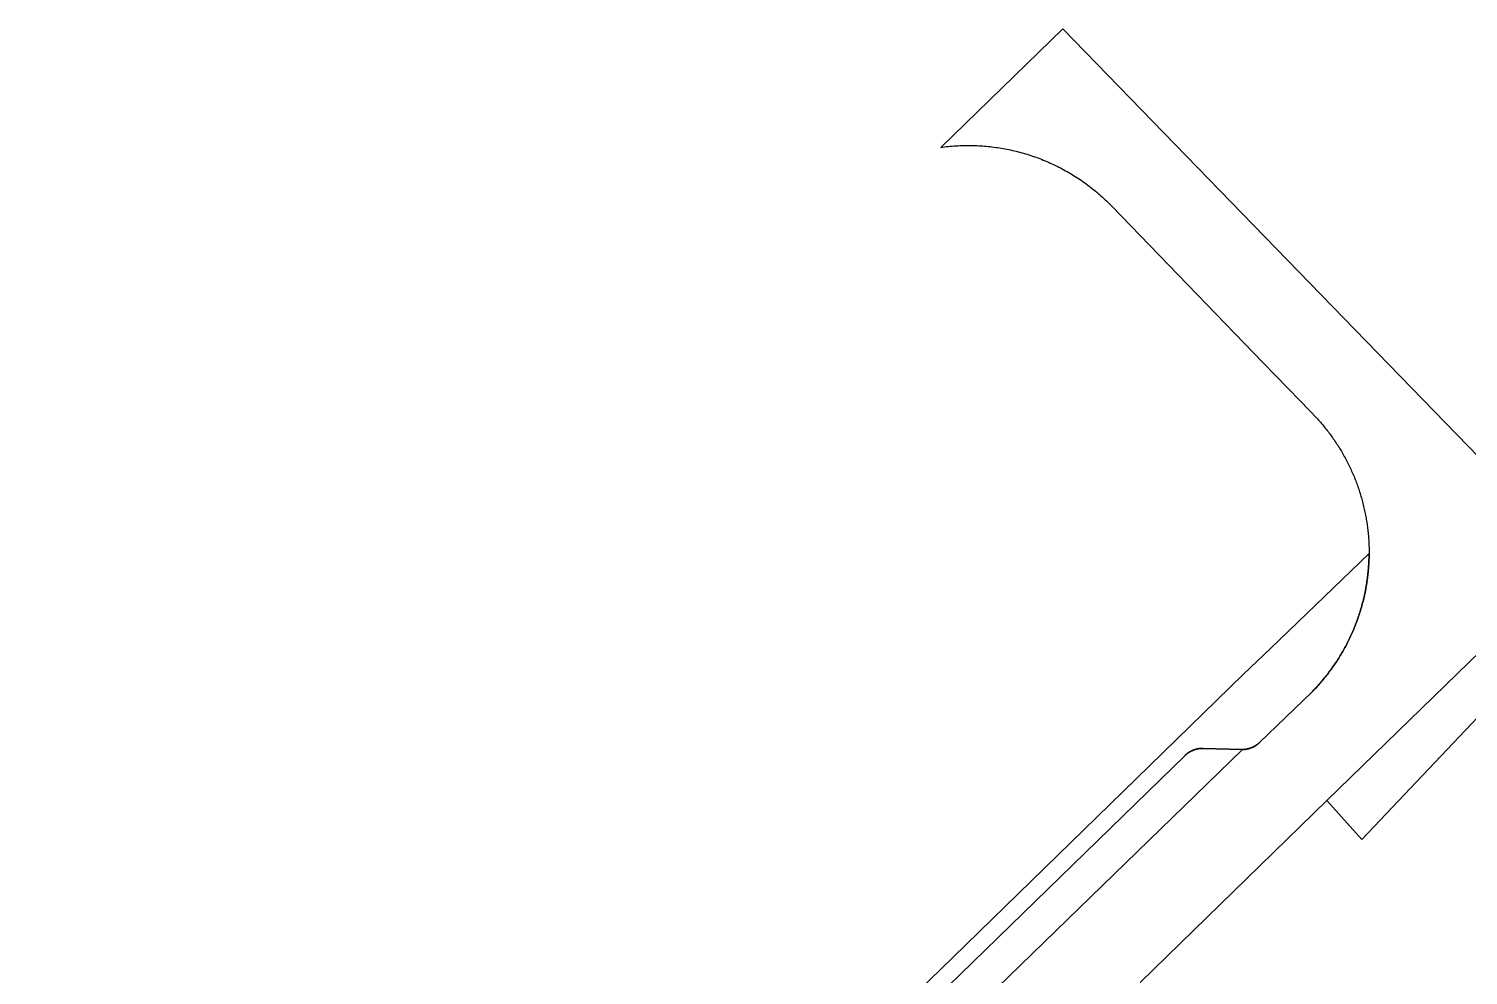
# Model space of a CAD drawing. Header units: metres. Extents: x -127 to 442, y -186 to 462.
# Drawn here: x 13.2 to 70.6, y 286.4 to 324.1 of the extents above; entities that cross this region are included whole.
import ezdxf

# ---------------------------------------------------------------- set-up
doc = ezdxf.new("R2010")
doc.units = ezdxf.units.M

msp = doc.modelspace()

# ---------------------------------------------------------------- linework, layer by layer
at = {"layer": 'road_0', "color": 8}
for points in [[(72.853, 305.155), (63.399, 314.885), (54.452, 324.092), (49.59, 319.368), (49.59, 319.368), (49.665, 319.378), (49.74, 319.387), (49.815, 319.396), (49.89, 319.404), (49.966, 319.411), (50.041, 319.417), (50.116, 319.423), (50.192, 319.428), (50.267, 319.432), (50.343, 319.436), (50.418, 319.439), (50.494, 319.441), (50.569, 319.443), (50.645, 319.443), (50.721, 319.443), (50.796, 319.443), (50.872, 319.441), (50.947, 319.439), (51.023, 319.436), (51.098, 319.433), (51.174, 319.428), (51.249, 319.423), (51.325, 319.417), (51.4, 319.411), (51.475, 319.404), (51.55, 319.396), (51.626, 319.387), (51.701, 319.378), (51.776, 319.368), (51.85, 319.357), (51.925, 319.346), (52, 319.334), (52.074, 319.321), (52.149, 319.307), (52.223, 319.293), (52.297, 319.278), (52.371, 319.263), (52.445, 319.246), (52.518, 319.229), (52.592, 319.211), (52.665, 319.193), (52.738, 319.174), (52.811, 319.154), (52.884, 319.134), (52.957, 319.112), (53.029, 319.09), (53.101, 319.068), (53.173, 319.045), (53.245, 319.021), (53.316, 318.996), (53.387, 318.971), (53.458, 318.945), (53.529, 318.918), (53.6, 318.891), (53.67, 318.863), (53.74, 318.834), (53.81, 318.805), (53.879, 318.775), (53.948, 318.744), (54.017, 318.713), (54.085, 318.681), (54.154, 318.648), (54.222, 318.615), (54.289, 318.581), (54.356, 318.547), (54.423, 318.511), (54.49, 318.476), (54.556, 318.439), (54.622, 318.402), (54.688, 318.365), (54.753, 318.326), (54.818, 318.287), (54.882, 318.248), (54.946, 318.208), (55.01, 318.167), (55.073, 318.126), (55.136, 318.084), (55.199, 318.041), (55.261, 317.998), (55.322, 317.954), (55.384, 317.91), (55.444, 317.865), (55.505, 317.82), (55.565, 317.774), (55.624, 317.727), (55.683, 317.68), (55.742, 317.632), (55.8, 317.584), (55.858, 317.535), (55.915, 317.486), (55.972, 317.436), (56.028, 317.386), (56.084, 317.335), (56.14, 317.283), (56.195, 317.231), (56.249, 317.179), (56.303, 317.126), (56.356, 317.072), (56.409, 317.018), (56.409, 317.018), (62.442, 310.781), (63.912, 309.262), (64.604, 308.546), (64.604, 308.546), (64.644, 308.502), (64.683, 308.457), (64.722, 308.413), (64.761, 308.368), (64.799, 308.322), (64.837, 308.277), (64.875, 308.231), (64.913, 308.185), (64.95, 308.138), (64.986, 308.092), (65.023, 308.045), (65.059, 307.997), (65.094, 307.95), (65.129, 307.902), (65.164, 307.854), (65.199, 307.806), (65.233, 307.757), (65.267, 307.708), (65.3, 307.659), (65.333, 307.61), (65.366, 307.561), (65.398, 307.511), (65.43, 307.461), (65.462, 307.41), (65.493, 307.36), (65.524, 307.309), (65.555, 307.258), (65.585, 307.207), (65.614, 307.155), (65.644, 307.104), (65.672, 307.052), (65.701, 307), (65.729, 306.947), (65.757, 306.895), (65.784, 306.842), (65.811, 306.789), (65.838, 306.736), (65.864, 306.683), (65.889, 306.629), (65.915, 306.576), (65.94, 306.522), (65.964, 306.468), (65.988, 306.413), (66.012, 306.359), (66.035, 306.304), (66.058, 306.25), (66.081, 306.195), (66.103, 306.139), (66.125, 306.084), (66.146, 306.029), (66.167, 305.973), (66.187, 305.917), (66.207, 305.861), (66.227, 305.805), (66.246, 305.749), (66.264, 305.693), (66.283, 305.636), (66.301, 305.58), (66.318, 305.523), (66.335, 305.466), (66.352, 305.409), (66.368, 305.352), (66.384, 305.295), (66.399, 305.237), (66.414, 305.18), (66.428, 305.122), (66.442, 305.064), (66.456, 305.007), (66.469, 304.949), (66.482, 304.891), (66.494, 304.833), (66.506, 304.774), (66.517, 304.716), (66.528, 304.658), (66.539, 304.599), (66.549, 304.541), (66.559, 304.482), (66.568, 304.423), (66.577, 304.365), (66.585, 304.306), (66.593, 304.247), (66.6, 304.188), (66.607, 304.129), (66.614, 304.07), (66.62, 304.011), (66.626, 303.952), (66.631, 303.893), (66.636, 303.834), (66.64, 303.774), (66.644, 303.715), (66.647, 303.656), (66.65, 303.597), (66.653, 303.537), (66.655, 303.478), (66.657, 303.419), (66.658, 303.359), (66.659, 303.3), (66.659, 303.24), (66.659, 303.181), (66.659, 303.181), (66.658, 303.119), (66.657, 303.057), (66.656, 302.995), (66.654, 302.933), (66.651, 302.872), (66.648, 302.81), (66.645, 302.748), (66.641, 302.686), (66.636, 302.624), (66.631, 302.563), (66.626, 302.501), (66.62, 302.439), (66.614, 302.378), (66.607, 302.316), (66.6, 302.255), (66.592, 302.193), (66.583, 302.132), (66.575, 302.071), (66.565, 302.01), (66.556, 301.948), (66.545, 301.887), (66.535, 301.826), (66.524, 301.765), (66.512, 301.705), (66.5, 301.644), (66.487, 301.583), (66.474, 301.523), (66.461, 301.462), (66.447, 301.402), (66.432, 301.342), (66.417, 301.282), (66.402, 301.222), (66.386, 301.162), (66.369, 301.102), (66.353, 301.043), (66.335, 300.983), (66.318, 300.924), (66.299, 300.865), (66.281, 300.806), (66.262, 300.747), (66.242, 300.688), (66.222, 300.63), (66.201, 300.571), (66.18, 300.513), (66.159, 300.455), (66.137, 300.397), (66.115, 300.339), (66.092, 300.282), (66.069, 300.224), (66.045, 300.167), (66.021, 300.11), (65.996, 300.053), (65.971, 299.997), (65.946, 299.94), (65.92, 299.884), (65.894, 299.828), (65.867, 299.772), (65.84, 299.717), (65.812, 299.661), (65.784, 299.606), (65.755, 299.551), (65.726, 299.496), (65.697, 299.442), (65.667, 299.388), (65.637, 299.334), (65.606, 299.28), (65.575, 299.226), (65.544, 299.173), (65.512, 299.12), (65.48, 299.067), (65.447, 299.015), (65.414, 298.962), (65.38, 298.91), (65.346, 298.858), (65.312, 298.807), (65.277, 298.756), (65.242, 298.705), (65.206, 298.654), (65.17, 298.604), (65.134, 298.554), (65.097, 298.504), (65.06, 298.454), (65.023, 298.405), (64.985, 298.356), (64.947, 298.307), (64.908, 298.259), (64.869, 298.211), (64.829, 298.163), (64.79, 298.116), (64.75, 298.069), (64.709, 298.022), (64.668, 297.975), (64.627, 297.929), (64.585, 297.883), (64.543, 297.838), (64.501, 297.793), (64.458, 297.748), (64.415, 297.703), (64.372, 297.659), (64.372, 297.659), (62.294, 295.654), (62.294, 295.654), (62.288, 295.649), (62.283, 295.643), (62.277, 295.638), (62.272, 295.633), (62.266, 295.628), (62.26, 295.623), (62.254, 295.618), (62.249, 295.613), (62.243, 295.608), (62.237, 295.603), (62.231, 295.598), (62.225, 295.593), (62.219, 295.588), (62.213, 295.584), (62.207, 295.579), (62.201, 295.574), (62.194, 295.57), (62.188, 295.565), (62.182, 295.561), (62.176, 295.556), (62.169, 295.552), (62.163, 295.548), (62.157, 295.543), (62.15, 295.539), (62.144, 295.535), (62.137, 295.531), (62.131, 295.527), (62.124, 295.522), (62.118, 295.518), (62.111, 295.515), (62.105, 295.511), (62.098, 295.507), (62.091, 295.503), (62.085, 295.499), (62.078, 295.496), (62.071, 295.492), (62.064, 295.488), (62.058, 295.485), (62.051, 295.481), (62.044, 295.478), (62.037, 295.474), (62.03, 295.471), (62.023, 295.468), (62.016, 295.465), (62.009, 295.461), (62.002, 295.458), (61.995, 295.455), (61.988, 295.452), (61.981, 295.449), (61.974, 295.446), (61.967, 295.444), (61.96, 295.441), (61.952, 295.438), (61.945, 295.435), (61.938, 295.433), (61.931, 295.43), (61.924, 295.428), (61.916, 295.425), (61.909, 295.423), (61.902, 295.42), (61.894, 295.418), (61.887, 295.416), (61.88, 295.414), (61.872, 295.412), (61.865, 295.41), (61.857, 295.408), (61.85, 295.406), (61.843, 295.404), (61.835, 295.402), (61.828, 295.4), (61.82, 295.398), (61.813, 295.397), (61.805, 295.395), (61.798, 295.394), (61.79, 295.392), (61.783, 295.391), (61.775, 295.389), (61.767, 295.388), (61.76, 295.387), (61.752, 295.386), (61.745, 295.384), (61.737, 295.383), (61.729, 295.382), (61.722, 295.381), (61.714, 295.38), (61.707, 295.38), (61.699, 295.379), (61.691, 295.378), (61.684, 295.377), (61.676, 295.377), (61.668, 295.376), (61.661, 295.376), (61.653, 295.375), (61.645, 295.375), (61.638, 295.375), (61.63, 295.374), (61.622, 295.374), (61.615, 295.374), (61.607, 295.374), (61.607, 295.374), (13.23, 248.396)], [(13.527, 250.579), (59.325, 295.141), (59.325, 295.141), (59.331, 295.146), (59.337, 295.152), (59.343, 295.157), (59.348, 295.163), (59.354, 295.168), (59.36, 295.173), (59.366, 295.178), (59.373, 295.184), (59.379, 295.189), (59.385, 295.194), (59.391, 295.199), (59.397, 295.204), (59.404, 295.209), (59.41, 295.213), (59.416, 295.218), (59.423, 295.223), (59.429, 295.228), (59.436, 295.232), (59.442, 295.237), (59.449, 295.241), (59.455, 295.246), (59.462, 295.25), (59.469, 295.255), (59.475, 295.259), (59.482, 295.263), (59.489, 295.268), (59.496, 295.272), (59.502, 295.276), (59.509, 295.28), (59.516, 295.284), (59.523, 295.288), (59.53, 295.292), (59.537, 295.296), (59.544, 295.299), (59.551, 295.303), (59.558, 295.307), (59.565, 295.31), (59.572, 295.314), (59.58, 295.317), (59.587, 295.321), (59.594, 295.324), (59.601, 295.328), (59.609, 295.331), (59.616, 295.334), (59.623, 295.337), (59.631, 295.34), (59.638, 295.343), (59.645, 295.346), (59.653, 295.349), (59.66, 295.352), (59.668, 295.355), (59.675, 295.358), (59.683, 295.36), (59.69, 295.363), (59.698, 295.366), (59.705, 295.368), (59.713, 295.371), (59.72, 295.373), (59.728, 295.375), (59.736, 295.377), (59.743, 295.38), (59.751, 295.382), (59.759, 295.384), (59.767, 295.386), (59.774, 295.388), (59.782, 295.39), (59.79, 295.392), (59.798, 295.393), (59.805, 295.395), (59.813, 295.397), (59.821, 295.398), (59.829, 295.4), (59.837, 295.401), (59.844, 295.403), (59.852, 295.404), (59.86, 295.405), (59.868, 295.406), (59.876, 295.408), (59.884, 295.409), (59.892, 295.41), (59.9, 295.411), (59.908, 295.412), (59.916, 295.412), (59.924, 295.413), (59.931, 295.414), (59.939, 295.414), (59.947, 295.415), (59.955, 295.416), (59.963, 295.416), (59.971, 295.416), (59.979, 295.417), (59.987, 295.417), (59.995, 295.417), (60.003, 295.417), (60.011, 295.417), (60.019, 295.417), (60.027, 295.417), (60.035, 295.417), (60.043, 295.417), (60.043, 295.417), (61.607, 295.374), (61.607, 295.374), (61.615, 295.374), (61.622, 295.374), (61.63, 295.374), (61.638, 295.375), (61.645, 295.375), (61.653, 295.375), (61.661, 295.376), (61.668, 295.376), (61.676, 295.377), (61.684, 295.377), (61.691, 295.378), (61.699, 295.379), (61.707, 295.38), (61.714, 295.38), (61.722, 295.381), (61.729, 295.382), (61.737, 295.383), (61.745, 295.384), (61.752, 295.386), (61.76, 295.387), (61.767, 295.388), (61.775, 295.389), (61.783, 295.391), (61.79, 295.392), (61.798, 295.394), (61.805, 295.395), (61.813, 295.397), (61.82, 295.398), (61.828, 295.4), (61.835, 295.402), (61.843, 295.404), (61.85, 295.406), (61.857, 295.408), (61.865, 295.41), (61.872, 295.412), (61.88, 295.414), (61.887, 295.416), (61.894, 295.418), (61.902, 295.42), (61.909, 295.423), (61.916, 295.425), (61.924, 295.428), (61.931, 295.43), (61.938, 295.433), (61.945, 295.435), (61.952, 295.438), (61.96, 295.441), (61.967, 295.444), (61.974, 295.446), (61.981, 295.449), (61.988, 295.452), (61.995, 295.455), (62.002, 295.458), (62.009, 295.461), (62.016, 295.465), (62.023, 295.468), (62.03, 295.471), (62.037, 295.474), (62.044, 295.478), (62.051, 295.481), (62.058, 295.485), (62.064, 295.488), (62.071, 295.492), (62.078, 295.496), (62.085, 295.499), (62.091, 295.503), (62.098, 295.507), (62.105, 295.511), (62.111, 295.515), (62.118, 295.518), (62.124, 295.522), (62.131, 295.527), (62.137, 295.531), (62.144, 295.535), (62.15, 295.539), (62.157, 295.543), (62.163, 295.548), (62.169, 295.552), (62.176, 295.556), (62.182, 295.561), (62.188, 295.565), (62.194, 295.57), (62.201, 295.574), (62.207, 295.579), (62.213, 295.584), (62.219, 295.588), (62.225, 295.593), (62.231, 295.598), (62.237, 295.603), (62.243, 295.608), (62.249, 295.613), (62.254, 295.618), (62.26, 295.623), (62.266, 295.628), (62.272, 295.633), (62.277, 295.638), (62.283, 295.643), (62.288, 295.649), (62.294, 295.654), (62.294, 295.654), (64.372, 297.659), (64.372, 297.659), (64.415, 297.703), (64.458, 297.748), (64.501, 297.793), (64.543, 297.838), (64.585, 297.883), (64.627, 297.929), (64.668, 297.975), (64.709, 298.022), (64.75, 298.069), (64.79, 298.116), (64.829, 298.163), (64.869, 298.211), (64.908, 298.259), (64.947, 298.307), (64.985, 298.356), (65.023, 298.405), (65.06, 298.454), (65.097, 298.504), (65.134, 298.554), (65.17, 298.604), (65.206, 298.654), (65.242, 298.705), (65.277, 298.756), (65.312, 298.807), (65.346, 298.858), (65.38, 298.91), (65.414, 298.962), (65.447, 299.015), (65.48, 299.067), (65.512, 299.12), (65.544, 299.173), (65.575, 299.226), (65.606, 299.28), (65.637, 299.334), (65.667, 299.388), (65.697, 299.442), (65.726, 299.496), (65.755, 299.551), (65.784, 299.606), (65.812, 299.661), (65.84, 299.717), (65.867, 299.772), (65.894, 299.828), (65.92, 299.884), (65.946, 299.94), (65.971, 299.997), (65.996, 300.053), (66.021, 300.11), (66.045, 300.167), (66.069, 300.224), (66.092, 300.282), (66.115, 300.339), (66.137, 300.397), (66.159, 300.455), (66.18, 300.513), (66.201, 300.571), (66.222, 300.63), (66.242, 300.688), (66.262, 300.747), (66.281, 300.806), (66.299, 300.865), (66.318, 300.924), (66.335, 300.983), (66.353, 301.043), (66.369, 301.102), (66.386, 301.162), (66.402, 301.222), (66.417, 301.282), (66.432, 301.342), (66.447, 301.402), (66.461, 301.462), (66.474, 301.523), (66.487, 301.583), (66.5, 301.644), (66.512, 301.705), (66.524, 301.765), (66.535, 301.826), (66.545, 301.887), (66.556, 301.948), (66.565, 302.01), (66.575, 302.071), (66.583, 302.132), (66.592, 302.193), (66.6, 302.255), (66.607, 302.316), (66.614, 302.378), (66.62, 302.439), (66.626, 302.501), (66.631, 302.563), (66.636, 302.624), (66.641, 302.686), (66.645, 302.748), (66.648, 302.81), (66.651, 302.872), (66.654, 302.933), (66.656, 302.995), (66.657, 303.057), (66.658, 303.119), (66.659, 303.181), (66.659, 303.181), (62.741, 299.411), (61.659, 298.371), (57.378, 294.208), (53.719, 290.649), (50.06, 287.091), (46.403, 283.533)], [(57.532, 286.096), (64.98, 293.339), (71.576, 299.754)], [(13.23, 248.396), (61.607, 295.374), (61.607, 295.374), (60.043, 295.417), (60.043, 295.417), (60.035, 295.417), (60.027, 295.417), (60.019, 295.417), (60.011, 295.417), (60.003, 295.417), (59.995, 295.417), (59.987, 295.417), (59.979, 295.417), (59.971, 295.416), (59.963, 295.416), (59.955, 295.416), (59.947, 295.415), (59.939, 295.414), (59.931, 295.414), (59.924, 295.413), (59.916, 295.412), (59.908, 295.412), (59.9, 295.411), (59.892, 295.41), (59.884, 295.409), (59.876, 295.408), (59.868, 295.406), (59.86, 295.405), (59.852, 295.404), (59.844, 295.403), (59.837, 295.401), (59.829, 295.4), (59.821, 295.398), (59.813, 295.397), (59.805, 295.395), (59.798, 295.393), (59.79, 295.392), (59.782, 295.39), (59.774, 295.388), (59.767, 295.386), (59.759, 295.384), (59.751, 295.382), (59.743, 295.38), (59.736, 295.377), (59.728, 295.375), (59.72, 295.373), (59.713, 295.371), (59.705, 295.368), (59.698, 295.366), (59.69, 295.363), (59.683, 295.36), (59.675, 295.358), (59.668, 295.355), (59.66, 295.352), (59.653, 295.349), (59.645, 295.346), (59.638, 295.343), (59.631, 295.34), (59.623, 295.337), (59.616, 295.334), (59.609, 295.331), (59.601, 295.328), (59.594, 295.324), (59.587, 295.321), (59.58, 295.317), (59.572, 295.314), (59.565, 295.31), (59.558, 295.307), (59.551, 295.303), (59.544, 295.299), (59.537, 295.296), (59.53, 295.292), (59.523, 295.288), (59.516, 295.284), (59.509, 295.28), (59.502, 295.276), (59.496, 295.272), (59.489, 295.268), (59.482, 295.263), (59.475, 295.259), (59.469, 295.255), (59.462, 295.25), (59.455, 295.246), (59.449, 295.241), (59.442, 295.237), (59.436, 295.232), (59.429, 295.228), (59.423, 295.223), (59.416, 295.218), (59.41, 295.213), (59.404, 295.209), (59.397, 295.204), (59.391, 295.199), (59.385, 295.194), (59.379, 295.189), (59.373, 295.184), (59.366, 295.178), (59.36, 295.173), (59.354, 295.168), (59.348, 295.163), (59.343, 295.157), (59.337, 295.152), (59.331, 295.146), (59.325, 295.141), (59.325, 295.141), (13.527, 250.579)]]:
    msp.add_lwpolyline(points, dxfattribs=at)
at = {"layer": 'terrain_5', "color": 3}
msp.add_lwpolyline([(71.947, 297.67), (66.364, 291.788), (64.98, 293.339), (57.532, 286.096)], dxfattribs=at)

doc.saveas('drawing.dxf')
